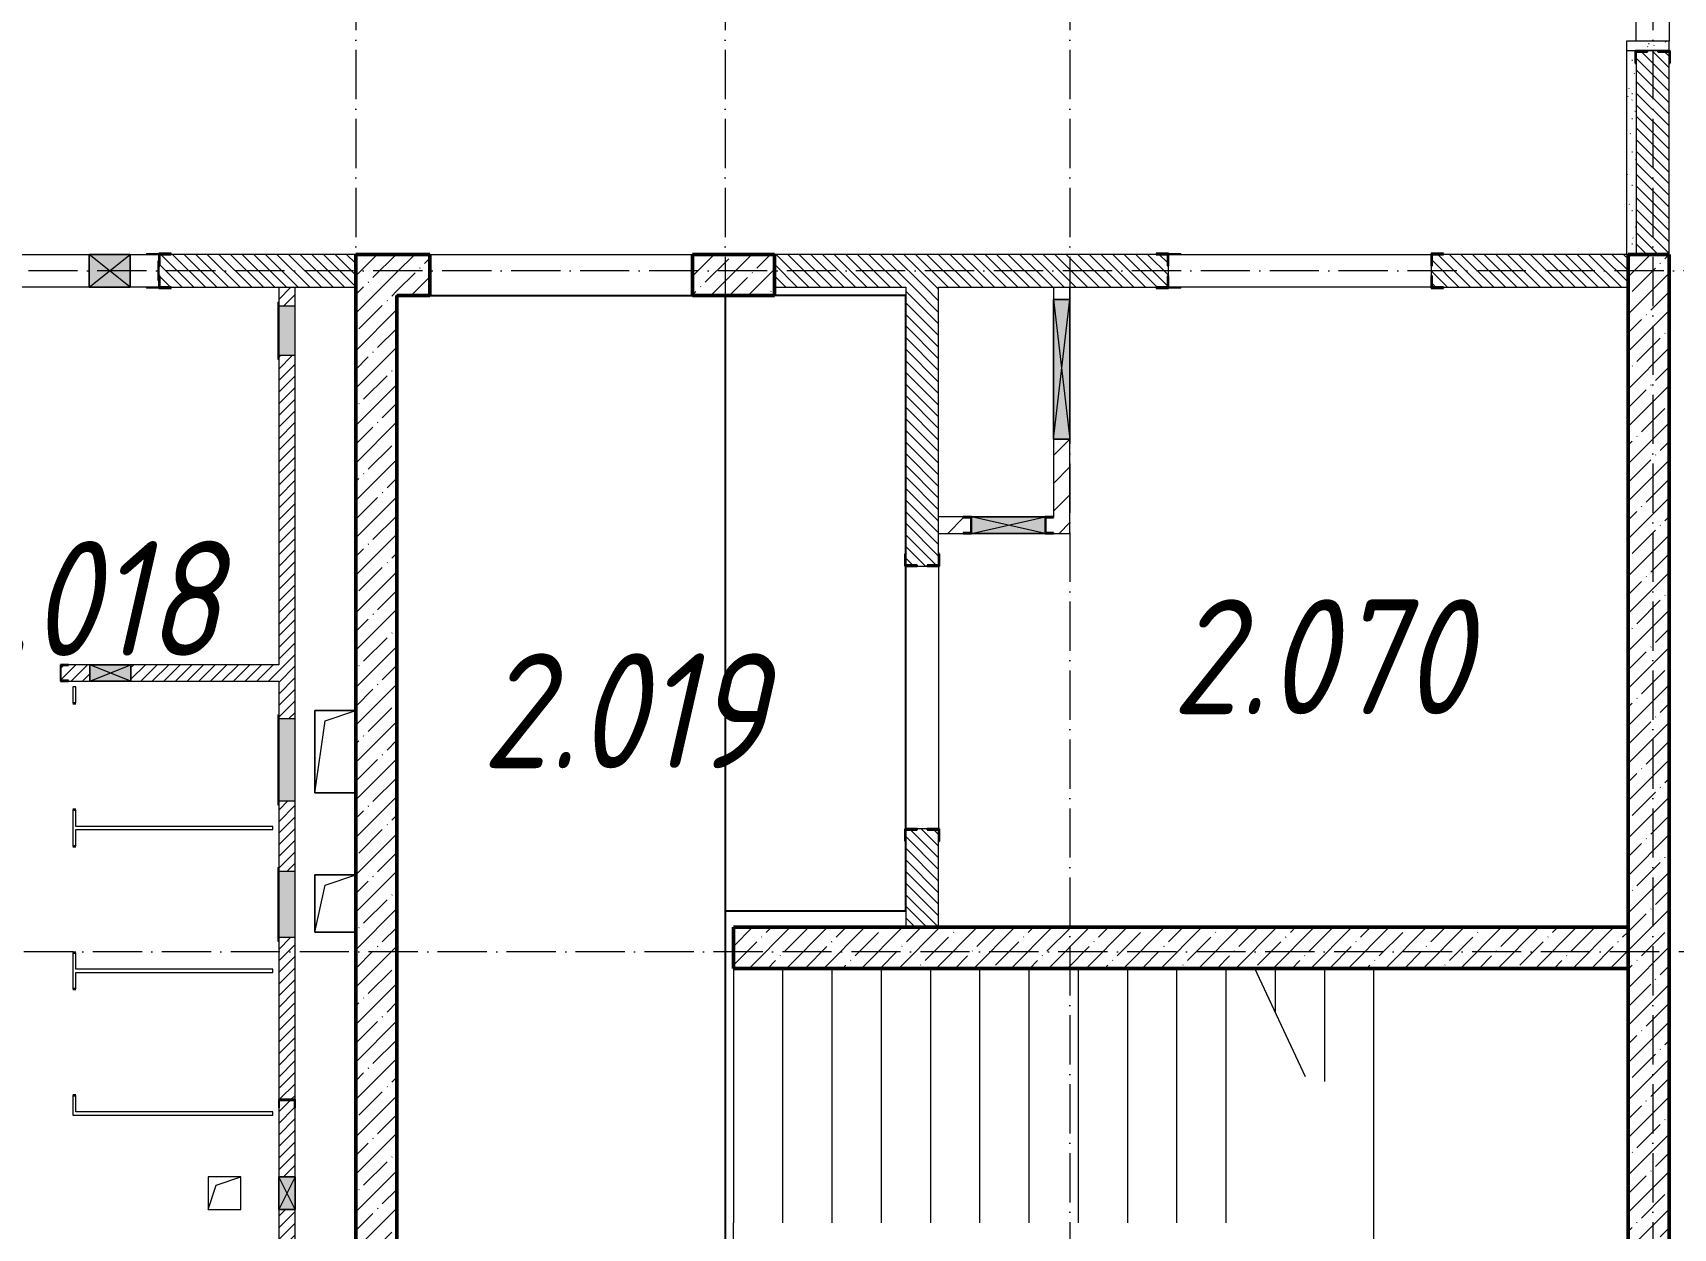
# Model space of a CAD drawing. Header units: millimetres. Extents: x -12989 to 629078, y -109036 to 555275.
# Drawn here: x 581300 to 591293, y 148032 to 155315 of the extents above; entities that cross this region are included whole.
import ezdxf

# ---------------------------------------------------------------- set-up
doc = ezdxf.new("R2010")
doc.units = ezdxf.units.MM
doc.linetypes.add('50_200_ШТРИХ_1Т_ш5_п1_п1_', pattern=[700, 500, -100, 0, -100])
for name, color, linetype, lineweight in [('A-DETL-GENF-OTLN', 7, 'Continuous', 9), ('A-DOOR-OPNG-MCUT', 7, 'Continuous', 35), ('A-FLOR-____-OTLN', 7, 'Continuous', 9), ('A-GENM-____-MCUT', 7, 'Continuous', 25), ('A-GENM-____-OTLN', 7, 'Continuous', 9), ('A-GENM-____-OTLN-1', 7, 'Continuous', 25), ('A-GLAZ-____-OTLN', 7, 'Continuous', 9), ('A-WALL-____-MCUT', 7, 'Continuous', 13), ('A-WALL-____-MCUT-2', 7, 'Continuous', 50), ('A-WALL-____-OTLN', 7, 'Continuous', 9), ('A-WALL-____-PATT-1', 7, 'Continuous', 9), ('A-WALL-FNSH-MCUT-1', 7, 'Continuous', 9), ('I-WALL-____-OTLN', 7, 'Continuous', 9), ('S-GRID-____-OTLN-1', 7, '50_200_ШТРИХ_1Т_ш5_п1_п1_', 9), ('S-STRS-____-MBND', 7, 'Continuous', 9), ('S-STRS-____-OTLN-1', 7, 'Continuous', 9), ('Марки помещений', 7, 'Continuous', 9)]:
    doc.layers.add(name, color=color, linetype=linetype, lineweight=lineweight)
for name, color, linetype, lineweight, true_color in [('A-DOOR-____-OTLN-1', 7, 'Continuous', 9, 0xffffff), ('A-GLAZ-____-OTLN-1', 7, 'Continuous', 9, 0xc0c0c0), ('A-WALL-____-PATT-2', 7, 'Continuous', 9, 0x787878)]:
    doc.layers.add(name, color=color, linetype=linetype, lineweight=lineweight, true_color=true_color)
doc.styles.add('ISOCPEUR_I_2', font='isocpeui.ttf', dxfattribs={"width": 0.85, "height": 2.3})
pattern_1 = [(135, (516567.8, 90784.41), (-35.35534, -35.35534), [])]
pattern_2 = [(45, (516567.8, 90784.41), (-35.35534, 35.35534), [])]
pattern_3 = [(45, (516567.8, 90784.41), (-114.04925, 114.04925), []), (45, (516681.85, 90784.41), (-114.04925, 114.04925), [201.612, -40.322, 3.353, -36.97])]
pattern_4 = [(45, (516567.8, 90784.41), (-84.85281, 84.85281), [])]
pattern_5 = [(0, (516567.8, 90784.41), (203.2, 50.8), [3.353, -149.047, 3.353, -149.047, -812.8]), (0, (516567.8, 90784.41), (203.2, 50.8), [-304.8, 3.353, -301.447, 3.353, -149.047, -355.6]), (0, (516567.8, 90784.41), (203.2, 50.8), [-762, 3.353, -98.247, 3.353, -250.647]), (120, (516644, 90809.81), (-145.59409, 150.576362), [3.353, -149.047, 3.353, -149.047, -812.8]), (120, (516644, 90809.81), (-145.59409, 150.576362), [-304.8, 3.353, -301.447, 3.353, -149.047, -355.6]), (120, (516644, 90809.81), (-145.59409, 150.576362), [-762, 3.353, -98.247, 3.353, -250.647]), (240, (516669.4, 90911.41), (-57.60591, -201.376362), [3.353, -149.047, 3.353, -149.047, -812.8]), (240, (516669.4, 90911.41), (-57.60591, -201.376362), [-304.8, 3.353, -301.447, 3.353, -149.047, -355.6]), (240, (516669.4, 90911.41), (-57.60591, -201.376362), [-762, 3.353, -98.247, 3.353, -250.647])]

# ---------------------------------------------------------------- blocks, each defined once
blk = doc.blocks.new('DOR_ДУ_распашная__1Ст_Прямоугольная_ШЕР - Вн_650х2100h_Кабинки С_у-18405741-АР1_План отверстий 2 этажа в осях 1-64_Ю-ЯЯ')
at = {"layer": 'A-DOOR-OPNG-MCUT'}
for p, q in [((-325, -10), (-325, 10)), ((325, 10), (325, -10))]:
    blk.add_line(p, q, dxfattribs=at)
blk = doc.blocks.new('154_Стойка_СКБ_Уголок - СМ-2180_200-28268025-АР1_План отверстий 2 этажа в осях 1-64_Ю-ЯЯ')
at = {"layer": 'A-GENM-____-MCUT'}
for p, q in [((125, 156), (125, 81)), ((200, 156), (125, 156)), ((131, 81), (131, 150)), ((131, 150), (200, 150)), ((200, 150), (200, 156)), ((125, 81), (131, 81)), ((131, 19), (125, 19)), ((125, 19), (125, -56)), ((131, -50), (131, 19)), ((125, -56), (200, -56)), ((200, -50), (131, -50)), ((200, -56), (200, -50))]:
    blk.add_line(p, q, dxfattribs=at)
blk = doc.blocks.new('Стойка_Влож_Полоса боковая - Полоса-28213942-АР1_План отверстий 2 этажа в осях 1-64_Ю-ЯЯ')
at = {"layer": 'A-GENM-____-OTLN'}
for p, q in [((-5, 60), (0, 60)), ((-5, -60), (-5, 60)), ((0, -60), (-5, -60))]:
    blk.add_line(p, q, dxfattribs=at)
blk = doc.blocks.new('Стойка_Влож_Уголок_Опорный - Уголок-28213941-АР1_План отверстий 2 этажа в осях 1-64_Ю-ЯЯ')
at = {"layer": 'A-GENM-____-OTLN'}
for p, q in [((-212, -6), (-212, 0)), ((0, 0), (0, -6)), ((-212, -75), (-212, -6)), ((-212, -6), (-206, -6)), ((-212, -75), (-206, -75)), ((-6, -6), (0, -6)), ((-6, -75), (0, -75)), ((0, -6), (0, -75))]:
    blk.add_line(p, q, dxfattribs=at)
blk = doc.blocks.new('Фахверк_СКБ_Уголок - 200_3960-28268576-АР1_План отверстий 2 этажа в осях 1-64_Ю-ЯЯ')
at = {"layer": 'A-GENM-____-MCUT'}
for p, q in [((200, 156), (125, 156)), ((125, 156), (125, 81)), ((131, 81), (131, 150)), ((131, 150), (200, 150)), ((200, 150), (200, 156)), ((125, 81), (131, 81)), ((131, 19), (125, 19)), ((125, 19), (125, -56)), ((131, -50), (131, 19)), ((125, -56), (200, -56)), ((200, -50), (131, -50)), ((200, -56), (200, -50))]:
    blk.add_line(p, q, dxfattribs=at)
blk = doc.blocks.new('154_Стойка_СКБ_Уголок - СМ-2540_200-37126399-АР1_План отверстий 2 этажа в осях 1-64_Ю-ЯЯ')
at = {"layer": 'A-GENM-____-MCUT'}
for p, q in [((125, 156), (125, 81)), ((200, 156), (125, 156)), ((131, 81), (131, 150)), ((131, 150), (200, 150)), ((200, 150), (200, 156)), ((125, 81), (131, 81)), ((131, 19), (125, 19)), ((125, 19), (125, -56)), ((131, -50), (131, 19)), ((125, -56), (200, -56)), ((200, -50), (131, -50)), ((200, -56), (200, -50))]:
    blk.add_line(p, q, dxfattribs=at)
blk = doc.blocks.new('Стойка_Влож_Полоса боковая - Полоса-V150-АР1_План отверстий 2 этажа в осях 1-64_Ю-ЯЯ')
at = {"layer": 'A-GENM-____-OTLN'}
for p, q in [((-5, 60), (0, 60)), ((-5, -60), (-5, 60)), ((0, 31), (0, -31)), ((0, -60), (-5, -60))]:
    blk.add_line(p, q, dxfattribs=at)
blk = doc.blocks.new('154_Фахверк_СКБ_Швеллер - Тип_100_3960-28331862-АР1_План отверстий 2 этажа в осях 1-64_Ю-ЯЯ')
at = {"layer": 'A-GENM-____-MCUT'}
for p, q in [((175, 50), (125, 50)), ((125, 50), (125, -50)), ((128, 47), (175, 47)), ((128, -47), (128, 47)), ((175, 47), (175, 50)), ((125, -50), (175, -50)), ((175, -47), (128, -47)), ((175, -50), (175, -47))]:
    blk.add_line(p, q, dxfattribs=at)
blk = doc.blocks.new('AR_Отверстие Ниша - Лючок-32402783-АР1_План отверстий 2 этажа в осях 1-64_Ю-ЯЯ')
at = {"layer": 'A-GLAZ-____-OTLN'}
blk.add_hatch(color=256, dxfattribs=at).paths.add_polyline_path([(250, -50), (250, 50), (-250, 50), (-250, -50)], flags=0)
for p, q in [((250, 50), (-250, 50)), ((-250, 50), (-250, -50)), ((250, -50), (250, 50)), ((-250, -50), (250, -50))]:
    blk.add_line(p, q, dxfattribs=at)
blk = doc.blocks.new('Л_Общий_Лючок - Лючок-29683801-АР1_План отверстий 2 этажа в осях 1-64_Ю-ЯЯ')
at = {"layer": 'A-GLAZ-____-OTLN-1'}
blk.add_hatch(color=256, dxfattribs=at).paths.add_polyline_path([(-24, 0), (524, 0), (524, 6), (-24, 6)], flags=0)
at = {"layer": 'A-GLAZ-____-OTLN'}
for p, q in [((524, 6), (-24, 6)), ((-24, 6), (-24, 0)), ((524, 6), (524, 0))]:
    blk.add_line(p, q, dxfattribs=at)
blk = doc.blocks.new('AR_Отверстие Ниша - Лючок-32402759-АР1_План отверстий 2 этажа в осях 1-64_Ю-ЯЯ')
at = {"layer": 'A-GLAZ-____-OTLN'}
blk.add_hatch(color=256, dxfattribs=at).paths.add_polyline_path([(200, -50), (200, 50), (-200, 50), (-200, -50)], flags=0)
for p, q in [((200, 50), (-200, 50)), ((-200, 50), (-200, -50)), ((200, -50), (200, 50)), ((-200, -50), (200, -50))]:
    blk.add_line(p, q, dxfattribs=at)
blk = doc.blocks.new('Л_Общий_Лючок - Лючок-29684370-АР1_План отверстий 2 этажа в осях 1-64_Ю-ЯЯ')
at = {"layer": 'A-GLAZ-____-OTLN-1'}
blk.add_hatch(color=256, dxfattribs=at).paths.add_polyline_path([(-24, 0), (424, 0), (424, 6), (-24, 6)], flags=0)
at = {"layer": 'A-GLAZ-____-OTLN'}
for p, q in [((424, 6), (-24, 6)), ((-24, 6), (-24, 0)), ((424, 6), (424, 0))]:
    blk.add_line(p, q, dxfattribs=at)
blk = doc.blocks.new('AR_Отверстие Ниша - Лючок-32402810-АР1_План отверстий 2 этажа в осях 1-64_Ю-ЯЯ')
at = {"layer": 'A-GLAZ-____-OTLN'}
blk.add_hatch(color=256, dxfattribs=at).paths.add_polyline_path([(150, -50), (150, 50), (-150, 50), (-150, -50)], flags=0)
for p, q in [((150, 50), (-150, 50)), ((-150, 50), (-150, -50)), ((150, -50), (150, 50)), ((-150, -50), (150, -50))]:
    blk.add_line(p, q, dxfattribs=at)
blk = doc.blocks.new('Л_Общий_Лючок - Лючок-29778125-АР1_План отверстий 2 этажа в осях 1-64_Ю-ЯЯ')
at = {"layer": 'A-GLAZ-____-OTLN-1'}
blk.add_hatch(color=256, dxfattribs=at).paths.add_polyline_path([(-24, 0), (324, 0), (324, 6), (-24, 6)], flags=0)
at = {"layer": 'A-GLAZ-____-OTLN'}
for p, q in [((324, 6), (-24, 6)), ((-24, 6), (-24, 0)), ((324, 6), (324, 0))]:
    blk.add_line(p, q, dxfattribs=at)
blk = doc.blocks.new('AR_Отверстие прямоугольное _в стене_ - AR_Отверстие прямоугольное _в стене__ВК-32402728-АР1_План отверстий 2 этажа в осях 1-64_Ю-ЯЯ')
at = {"layer": 'A-GLAZ-____-OTLN'}
blk.add_hatch(color=256, dxfattribs=at).paths.add_polyline_path([(100, 50), (-100, 50), (-100, -50), (100, -50)], flags=0)
at = {"layer": 'A-DETL-GENF-OTLN'}
for p, q in [((-100, -50), (-100, 50)), ((-100, 50), (100, 50)), ((100, 50), (-100, -50)), ((-100, 50), (100, -50)), ((100, 50), (-100, 50)), ((-100, 50), (-100, -50)), ((100, 50), (100, -50)), ((100, -50), (100, 50)), ((100, -50), (-100, -50)), ((-100, -50), (100, -50))]:
    blk.add_line(p, q, dxfattribs=at)
blk = doc.blocks.new('AR_Отверстие прямоугольное _в плите_ - AR_Отверстие прямоугольное _в плите_-30459243-АР1_План отверстий 2 этажа в осях 1-64_Ю-ЯЯ')
at = {"layer": 'A-GENM-____-OTLN'}
for p, q in [((125, 175), (-125, 175)), ((-125, 175), (-125, -175)), ((-125, -175), (-62.5, 112.5)), ((-62.5, 112.5), (125, 175)), ((-125, -175), (125, -175))]:
    blk.add_line(p, q, dxfattribs=at)
blk = doc.blocks.new('AR_Отверстие прямоугольное _в плите_ - AR_Отверстие прямоугольное _в плите_-V153-АР1_План отверстий 2 этажа в осях 1-64_Ю-ЯЯ')
at = {"layer": 'A-GENM-____-OTLN'}
for p, q in [((125, 250), (-125, 250)), ((-125, 250), (-125, -250)), ((-62.5, 187.5), (125, 250)), ((-125, -250), (-62.5, 187.5)), ((-125, -250), (125, -250))]:
    blk.add_line(p, q, dxfattribs=at)
blk = doc.blocks.new('AR_Отверстие прямоугольное _в плите_ - AR_Отверстие прямоугольное _в плите_-30459207-АР1_План отверстий 2 этажа в осях 1-64_Ю-ЯЯ')
at = {"layer": 'A-GENM-____-OTLN'}
for p, q in [((100, 100), (-100, 100)), ((-100, 100), (-100, -100)), ((-50, 50), (100, 100)), ((100, -100), (100, 100)), ((-100, -100), (-50, 50)), ((-100, -100), (100, -100))]:
    blk.add_line(p, q, dxfattribs=at)
blk = doc.blocks.new('AR_Отверстие прямоугольное _в стене_ - AR_Отверстие прямоугольное _в стене__ОВ-36822079-АР1_План отверстий 2 этажа в осях 1-64_Ю-ЯЯ')
at = {"layer": 'A-GLAZ-____-OTLN'}
blk.add_hatch(color=256, dxfattribs=at).paths.add_polyline_path([(-425, -50), (425, -50), (425, 50), (-425, 50)], flags=0)
at = {"layer": 'A-DETL-GENF-OTLN'}
for p, q in [((-425, -50), (-425, 50)), ((-425, 50), (425, 50)), ((425, 50), (-425, -50)), ((-425, 50), (425, -50)), ((425, 50), (-425, 50)), ((-425, 50), (-425, -50)), ((425, 50), (425, -50)), ((425, -50), (425, 50)), ((425, -50), (-425, -50)), ((-425, -50), (425, -50))]:
    blk.add_line(p, q, dxfattribs=at)
blk = doc.blocks.new('AR_Отверстие прямоугольное _в стене__БезПР - AR_Отверстие прямоугольное _в стене__БезПР-36427681-АР1_План отверстий 2 этажа в осях 1-64_Ю-ЯЯ')
at = {"layer": 'A-GLAZ-____-OTLN'}
blk.add_hatch(color=256, dxfattribs=at).paths.add_polyline_path([(125, 100), (-125, 100), (-125, -100), (125, -100)], flags=0)
at = {"layer": 'A-DETL-GENF-OTLN'}
for p, q in [((-125, -100), (-125, 100)), ((-125, 100), (125, 100)), ((125, 100), (-125, -100)), ((-125, 100), (125, -100)), ((125, 100), (-125, 100)), ((-125, 100), (-125, -100)), ((125, 100), (125, -100)), ((125, -100), (125, 100)), ((125, -100), (-125, -100)), ((-125, -100), (125, -100))]:
    blk.add_line(p, q, dxfattribs=at)
at = {"layer": 'A-GLAZ-____-OTLN'}
blk.add_line((125, 100), (-125, 100), dxfattribs=at)
blk = doc.blocks.new('AR_Отверстие прямоугольное _в стене__БезПР - AR_Отверстие прямоугольное _в стене__БезПР-36428202-АР1_План отверстий 2 этажа в осях 1-64_Ю-ЯЯ')
at = {"layer": 'A-GLAZ-____-OTLN'}
blk.add_hatch(color=256, dxfattribs=at).paths.add_polyline_path([(125, 50), (-125, 50), (-125, -50), (125, -50)], flags=0)
at = {"layer": 'A-DETL-GENF-OTLN'}
for p, q in [((-125, -50), (-125, 50)), ((-125, 50), (125, 50)), ((125, 50), (-125, -50)), ((-125, 50), (125, -50)), ((125, 50), (-125, 50)), ((-125, 50), (-125, -50)), ((125, 50), (125, -50)), ((125, -50), (125, 50)), ((125, -50), (-125, -50)), ((-125, -50), (125, -50))]:
    blk.add_line(p, q, dxfattribs=at)
blk = doc.blocks.new('154_Фахверк_СКБ_Швеллер - Тип_100_3960_зеркало-V205-АР1_План отверстий 2 этажа в осях 1-64_Ю-ЯЯ')
at = {"layer": 'A-GENM-____-MCUT'}
for p, q in [((175, 50), (125, 50)), ((128, 47), (175, 47)), ((128, -47), (128, 47)), ((175, 47), (175, 50)), ((125, -50), (175, -50)), ((175, -47), (128, -47)), ((175, -50), (175, -47))]:
    blk.add_line(p, q, dxfattribs=at)
blk = doc.blocks.new('AR_Отверстие прямоугольное _в стене_ - AR_Отверстие прямоугольное _в стене__ОВ-36931939-АР1_План отверстий 2 этажа в осях 1-64_Ю-ЯЯ')
at = {"layer": 'A-GLAZ-____-OTLN'}
blk.add_hatch(color=256, dxfattribs=at).paths.add_polyline_path([(225, 50), (-225, 50), (-225, -50), (225, -50)], flags=0)
at = {"layer": 'A-DETL-GENF-OTLN'}
for p, q in [((-225, -50), (-225, 50)), ((-225, 50), (225, 50)), ((225, 50), (-225, -50)), ((-225, 50), (225, -50)), ((225, 50), (-225, 50)), ((-225, 50), (-225, -50)), ((225, 50), (225, -50)), ((225, -50), (225, 50)), ((225, -50), (-225, -50)), ((-225, -50), (225, -50))]:
    blk.add_line(p, q, dxfattribs=at)
blk = doc.blocks.new('3эт')
at = {"layer": 'S-GRID-____-OTLN-1', "color": 251, "ltscale": 0.6, "true_color": 0x636466}
for p, q in [((350470.7, 4029.4), (350470.7, -33971.9)), ((352720.7, 4029.4), (352720.7, -33971.9)), ((354820.7, 4029.4), (354820.7, -46882.4)), ((358370.7, 4029.4), (358370.7, -46592.2)), ((387845.1, -23782.4), (279101.9, -23782.4)), ((359250.7, -27932.4), (279101.9, -27932.4))]:
    blk.add_line(p, q, dxfattribs=at)

msp = doc.modelspace()

# ---------------------------------------------------------------- hatches: boundary and pattern name
at = {"layer": 'A-WALL-____-PATT-1'}
h = msp.add_hatch(dxfattribs=at)
h.set_pattern_fill('FP_6', color=256, style=0, pattern_type=2)
h.set_pattern_definition(pattern_1)
h.paths.add_polyline_path([(591267.7976, 153965.4504), (591267.7976, 155199.4504), (591198.7976, 155199.4504), (591198.7976, 155205.4504), (591136.7976, 155205.4504), (591136.7976, 155199.4504), (591067.7976, 155199.4504), (591067.7976, 153965.4504)], flags=0)
h.paths.add_polyline_path([(591198.7976, 157425.4504), (591198.7976, 157431.4504), (591267.7976, 157431.4504), (591267.7976, 157965.4504), (591067.7976, 157965.4504), (591067.7976, 157431.4504), (591136.7976, 157431.4504), (591136.7976, 157425.4504)], flags=0)
h = msp.add_hatch(dxfattribs=at)
h.set_pattern_fill('FP_6', color=256, style=0, pattern_type=2)
h.set_pattern_definition(pattern_1)
h.paths.add_polyline_path([(582073.7976, 153765.4504), (583267.7976, 153765.4504), (583267.7976, 153965.4504), (582073.7976, 153965.4504), (582073.7976, 153896.4504), (582067.7976, 153896.4504), (582067.7976, 153834.4504), (582073.7976, 153834.4504), (582073.7976, 153766.4504)], flags=0)
h.paths.add_polyline_path([(580317.7976, 153765.4504), (580911.7976, 153765.4504), (580911.7976, 153834.4504), (580917.7976, 153834.4504), (580917.7976, 153896.4504), (580911.7976, 153896.4504), (580911.7976, 153965.4504), (580317.7976, 153965.4504)], flags=0)
h = msp.add_hatch(dxfattribs=at)
h.set_pattern_fill('FP_13', color=256, style=0, pattern_type=2)
h.set_pattern_definition(pattern_3)
h.paths.add_polyline_path([(583267.7976, 146465.4504), (583517.7976, 146465.4504), (583517.7976, 153965.4504), (583267.7976, 153965.4504), (583267.7976, 148009.0003)], flags=0)
h = msp.add_hatch(dxfattribs=at)
h.set_pattern_fill('FP_13', color=256, style=0, pattern_type=2)
h.set_pattern_definition(pattern_3)
h.paths.add_polyline_path([(585817.7976, 153715.4504), (585817.7976, 153965.4504), (585317.7976, 153965.4504), (585317.7976, 153715.4504)], flags=0)
h.paths.add_polyline_path([(583717.6419, 153715.4504), (583717.7976, 153715.4504), (583717.6419, 153965.4504), (583517.7976, 153965.4504), (583517.7976, 153715.4504)], flags=0)
h = msp.add_hatch(dxfattribs=at)
h.set_pattern_fill('FP_6', color=256, style=0, pattern_type=2)
h.set_pattern_definition(pattern_1)
h.paths.add_polyline_path([(590787.6446, 153765.4504), (591017.7976, 153765.4504), (591017.7976, 153965.4504), (589823.7976, 153965.4504), (589823.7976, 153896.4504), (589817.7976, 153896.4504), (589817.7976, 153834.4504), (589823.7976, 153834.4504), (589823.7976, 153765.4504), (589892.7976, 153765.4504)], flags=0)
h.paths.add_polyline_path([(588142.7976, 153765.4504), (588211.7976, 153765.4504), (588211.7976, 153834.4504), (588217.7976, 153834.4504), (588217.7976, 153896.4504), (588211.7976, 153896.4504), (588211.7976, 153965.4504), (585817.7976, 153965.4504), (585817.7976, 153765.4504), (587252.6432, 153765.4504)], flags=0)
h = msp.add_hatch(dxfattribs=at)
h.set_pattern_fill('FP_13', color=256, style=0, pattern_type=2)
h.set_pattern_definition(pattern_3)
h.paths.add_polyline_path([(591267.7976, 145965.4504), (591267.7976, 153965.4504), (591017.7976, 153965.4504), (591017.7976, 145965.4504), (591229.5197, 145965.4504)], flags=0)
h = msp.add_hatch(dxfattribs=at)
h.set_pattern_fill('FP_5', color=256, style=0, pattern_type=2)
h.set_pattern_definition(pattern_2)
h.paths.add_polyline_path([(582797.7976, 146215.4504), (582897.7976, 146215.4504), (582897.7976, 146315.4504), (582797.7976, 146315.4504)], flags=0)
h.paths.add_polyline_path([(582890.0306, 146615.4504), (582897.7976, 146615.4504), (582897.7976, 148145.4504), (582797.7976, 148145.4504), (582797.7976, 146615.4504)], flags=0)
h.paths.add_polyline_path([(582856.4384, 148345.4504), (582897.7976, 148345.4504), (582897.7976, 148765.4504), (582894.7976, 148765.4504), (582894.7976, 148812.4504), (582800.7976, 148812.4504), (582800.7976, 148765.4504), (582797.7976, 148765.4504), (582797.7976, 148345.4504), (582800.7976, 148345.4504)], flags=0)
h.paths.add_polyline_path([(582897.7976, 148815.4504), (582897.7976, 149805.4504), (582797.7976, 149805.4504), (582797.7976, 148815.4504), (582894.7976, 148815.4504)], flags=0)
h.paths.add_polyline_path([(582820.3219, 150205.4504), (582897.7976, 150205.4504), (582897.7976, 150635.4504), (582797.7976, 150635.4504), (582797.7976, 150205.4504)], flags=0)
h.paths.add_polyline_path([(582897.7976, 151135.4504), (582897.7976, 153350.4504), (582797.7976, 153350.4504), (582797.7976, 151135.4504), (582802.2636, 151135.4504)], flags=0)
h.paths.add_polyline_path([(582897.7976, 153650.4504), (582897.7976, 153765.4504), (582797.7976, 153765.4504), (582797.7976, 153650.4504), (582893.006, 153650.4504)], flags=0)
h = msp.add_hatch(dxfattribs=at)
h.set_pattern_fill('FP_6', color=256, style=0, pattern_type=2)
h.set_pattern_definition(pattern_1)
h.paths.add_polyline_path([(586617.7976, 149865.4504), (586817.7976, 149865.4504), (586817.7976, 150459.4504), (586748.7976, 150459.4504), (586748.7976, 150465.4504), (586686.7976, 150465.4504), (586686.7976, 150459.4504), (586617.7976, 150459.4504), (586617.7976, 150390.4504)], flags=0)
h.paths.add_polyline_path([(586686.7976, 152065.4504), (586748.7976, 152065.4504), (586748.7976, 152071.4504), (586817.7976, 152071.4504), (586817.7976, 153765.4504), (586617.7976, 153765.4504), (586617.7976, 152071.4504), (586686.7976, 152071.4504)], flags=0)
h = msp.add_hatch(dxfattribs=at)
h.set_pattern_fill('FP_4', color=256, style=0, pattern_type=2)
h.set_pattern_definition(pattern_4)
h.paths.add_polyline_path([(587517.7976, 152265.4504), (587617.7976, 152265.4504), (587617.7976, 152840.4504), (587517.7976, 152840.4504), (587517.7976, 152268.4504)], flags=0)
h.paths.add_polyline_path([(587617.7976, 153690.4504), (587617.7976, 153765.4504), (587517.7976, 153765.4504), (587517.7976, 153690.4504), (587612.4405, 153690.4504)], flags=0)
h = msp.add_hatch(dxfattribs=at)
h.set_pattern_fill('FP_4', color=256, style=0, pattern_type=2)
h.set_pattern_definition(pattern_4)
h.paths.add_polyline_path([(586817.7976, 152265.4504), (586967.7976, 152265.4504), (586967.7976, 152268.4504), (587014.7976, 152268.4504), (587014.7976, 152362.4504), (586967.7976, 152362.4504), (586967.7976, 152365.4504), (586817.7976, 152365.4504), (586817.7976, 152268.4504)], flags=0)
h.paths.add_polyline_path([(587470.7976, 152268.4504), (587517.7976, 152268.4504), (587517.7976, 152362.4504), (587470.7976, 152362.4504)], flags=0)
h = msp.add_hatch(dxfattribs=at)
h.set_pattern_fill('FP_5', color=256, style=0, pattern_type=2)
h.set_pattern_definition(pattern_2)
h.paths.add_polyline_path([(581517.7976, 151365.4504), (581647.7976, 151365.4504), (581647.7976, 151465.4504), (581517.7976, 151465.4504), (581517.7976, 151462.4504), (581470.7976, 151462.4504), (581470.7976, 151368.4504), (581517.7976, 151368.4504)], flags=0)
h.paths.add_polyline_path([(581897.7976, 151365.4504), (582797.7976, 151365.4504), (582797.7976, 151465.4504), (581897.7976, 151465.4504)], flags=0)
h = msp.add_hatch(dxfattribs=at)
h.set_pattern_fill('FP_13', color=256, style=0, pattern_type=2)
h.set_pattern_definition(pattern_3)
h.paths.add_polyline_path([(591017.7976, 149615.4504), (591017.7976, 149865.4504), (585567.7976, 149865.4504), (585567.7976, 149615.4504), (590787.6446, 149615.4504)], flags=0)
at = {"layer": 'A-WALL-____-PATT-2'}
h = msp.add_hatch(dxfattribs=at)
h.set_pattern_fill('FP_165', color=256, style=0, pattern_type=2)
h.set_pattern_definition(pattern_5)
h.paths.add_polyline_path([(591067.7976, 153965.4504), (591067.7976, 155130.4504), (591061.7976, 155130.4504), (591061.7976, 155205.4504), (591007.7976, 155205.4504), (591007.7976, 153965.4504)], flags=0)
h.paths.add_polyline_path([(591007.7976, 157425.4504), (591061.7976, 157425.4504), (591061.7976, 157500.4504), (591067.7976, 157500.4504), (591067.7976, 157965.4504), (591007.7976, 157965.4504), (591007.7976, 157431.4504)], flags=0)
h = msp.add_hatch(dxfattribs=at)
h.set_pattern_fill('FP_165', color=256, style=0, pattern_type=2)
h.set_pattern_definition(pattern_5)
h.paths.add_polyline_path([(591227.7976, 155205.4504), (591267.7976, 155205.4504), (591267.7976, 155265.4504), (591007.7976, 155265.4504), (591007.7976, 155205.4504), (591107.7976, 155205.4504), (591107.7976, 155210.4504), (591227.7976, 155210.4504)], flags=0)

# ---------------------------------------------------------------- linework, layer by layer
for points in [[(585517.7976, 146215.4504), (583517.7976, 146215.4504), (583517.7976, 153715.4504), (585517.7976, 153715.4504)], [(586617.7976, 153715.4504), (585517.7976, 153715.4504), (585517.7976, 149965.4504), (586617.7976, 149965.4504)]]:
    msp.add_lwpolyline(points, close=True)
at = {"layer": 'A-FLOR-____-OTLN'}
for p, q in [((583017.7976, 151185.4504), (583267.7976, 151185.4504)), ((583017.7976, 150685.4504), (583017.7976, 151185.4504)), ((583267.7976, 150685.4504), (583017.7976, 150685.4504)), ((583017.7976, 150185.4504), (583267.7976, 150185.4504)), ((583017.7976, 149835.4504), (583017.7976, 150185.4504)), ((583267.7976, 149835.4504), (583017.7976, 149835.4504)), ((585567.7976, 146215.4504), (585567.7976, 148065.4504))]:
    msp.add_line(p, q, dxfattribs=at)
at = {"layer": 'A-WALL-____-MCUT'}
for p, q in [((591067.7976, 155130.4504), (591067.7976, 153965.4504)), ((591267.7976, 153965.4504), (591267.7976, 155130.4504)), ((582067.7976, 153896.4504), (582067.7976, 153834.4504)), ((583267.7976, 153965.4504), (582142.7976, 153965.4504)), ((588142.7976, 153965.4504), (585817.7976, 153965.4504)), ((588217.7976, 153834.4504), (588217.7976, 153896.4504)), ((589817.7976, 153896.4504), (589817.7976, 153834.4504)), ((591017.7976, 153965.4504), (589892.7976, 153965.4504)), ((591067.7976, 153965.4504), (591267.7976, 153965.4504)), ((582142.7976, 153765.4504), (583267.7976, 153765.4504)), ((585817.7976, 153765.4504), (586617.7976, 153765.4504)), ((586617.7976, 153765.4504), (586617.7976, 152140.4504)), ((586817.7976, 153765.4504), (588142.7976, 153765.4504)), ((586817.7976, 152140.4504), (586817.7976, 153765.4504)), ((589892.7976, 153765.4504), (591017.7976, 153765.4504)), ((586686.7976, 152065.4504), (586748.7976, 152065.4504)), ((586748.7976, 150465.4504), (586686.7976, 150465.4504)), ((586617.7976, 150390.4504), (586617.7976, 149865.4504)), ((586817.7976, 149865.4504), (586817.7976, 150390.4504))]:
    msp.add_line(p, q, dxfattribs=at)
at = {"layer": 'A-WALL-____-MCUT-2'}
for p, q in [((583717.7976, 153965.4504), (583267.7976, 153965.4504)), ((583267.7976, 153965.4504), (583267.7976, 146465.4504)), ((583717.7976, 153715.4504), (583717.7976, 153965.4504)), ((585817.7976, 153965.4504), (585317.7976, 153965.4504)), ((585317.7976, 153965.4504), (585317.7976, 153715.4504)), ((585817.7976, 153715.4504), (585817.7976, 153965.4504)), ((591017.7976, 153965.4504), (591017.7976, 145965.4504)), ((591267.7976, 153965.4504), (591017.7976, 153965.4504)), ((591267.7976, 145965.4504), (591267.7976, 153965.4504)), ((583517.7976, 146465.4504), (583517.7976, 153715.4504)), ((583517.7976, 153715.4504), (583717.7976, 153715.4504)), ((585317.7976, 153715.4504), (585817.7976, 153715.4504)), ((591017.7976, 149865.4504), (585567.7976, 149865.4504)), ((585567.7976, 149865.4504), (585567.7976, 149615.4504)), ((591017.7976, 149615.4504), (591017.7976, 149865.4504)), ((585567.7976, 149615.4504), (591017.7976, 149615.4504))]:
    msp.add_line(p, q, dxfattribs=at)
at = {"layer": 'A-WALL-____-OTLN'}
for p, q in [((583717.7976, 153965.4504), (585317.7976, 153965.4504)), ((585317.7976, 153715.4504), (583717.7976, 153715.4504))]:
    msp.add_line(p, q, dxfattribs=at)
at = {"layer": 'A-WALL-FNSH-MCUT-1'}
for p, q in [((591007.7976, 155265.4504), (591007.7976, 153965.4504)), ((591267.7976, 155265.4504), (591007.7976, 155265.4504)), ((591061.7976, 155205.4504), (591007.7976, 155205.4504)), ((591267.7976, 155205.4504), (591267.7976, 155265.4504)), ((591007.7976, 153965.4504), (591067.7976, 153965.4504)), ((582797.7976, 153765.4504), (582797.7976, 153650.4504)), ((582897.7976, 153650.4504), (582897.7976, 153765.4504)), ((587517.7976, 153765.4504), (587517.7976, 153690.4504)), ((587617.7976, 153690.4504), (587617.7976, 153765.4504)), ((582797.7976, 153350.4504), (582797.7976, 151465.4504)), ((582897.7976, 151135.4504), (582897.7976, 153350.4504)), ((587517.7976, 152840.4504), (587517.7976, 152365.4504)), ((587617.7976, 152265.4504), (587617.7976, 152840.4504)), ((586967.7976, 152365.4504), (586817.7976, 152365.4504)), ((586817.7976, 152265.4504), (586967.7976, 152265.4504)), ((587517.7976, 152265.4504), (587617.7976, 152265.4504)), ((581647.7976, 151465.4504), (581517.7976, 151465.4504)), ((582797.7976, 151465.4504), (581897.7976, 151465.4504)), ((581517.7976, 151365.4504), (581647.7976, 151365.4504)), ((581562.7976, 151330.4504), (581542.7976, 151330.4504)), ((581542.7976, 151330.4504), (581542.7976, 151230.4504)), ((581562.7976, 151230.4504), (581562.7976, 151330.4504)), ((581897.7976, 151365.4504), (582797.7976, 151365.4504)), ((582797.7976, 151365.4504), (582797.7976, 151135.4504)), ((582797.7976, 150635.4504), (582797.7976, 150205.4504)), ((582897.7976, 150205.4504), (582897.7976, 150635.4504)), ((581542.7976, 150580.4504), (581542.7976, 150360.4504)), ((581562.7976, 150480.4504), (581562.7976, 150580.4504)), ((582762.7976, 150480.4504), (581562.7976, 150480.4504)), ((581562.7976, 150460.4504), (582762.7976, 150460.4504)), ((581562.7976, 150360.4504), (581562.7976, 150460.4504)), ((582762.7976, 150460.4504), (582762.7976, 150480.4504)), ((582797.7976, 149805.4504), (582797.7976, 148815.4504)), ((582897.7976, 148815.4504), (582897.7976, 149805.4504)), ((581542.7976, 149710.4504), (581542.7976, 149490.4504)), ((581562.7976, 149610.4504), (581562.7976, 149710.4504)), ((582762.7976, 149610.4504), (581562.7976, 149610.4504)), ((582762.7976, 149590.4504), (582762.7976, 149610.4504)), ((581562.7976, 149490.4504), (581562.7976, 149590.4504)), ((581562.7976, 149590.4504), (582762.7976, 149590.4504)), ((581542.7976, 148840.4504), (581542.7976, 148720.4504)), ((581562.7976, 148740.4504), (581562.7976, 148840.4504)), ((581542.7976, 148720.4504), (582762.7976, 148720.4504)), ((582762.7976, 148740.4504), (581562.7976, 148740.4504)), ((582762.7976, 148720.4504), (582762.7976, 148740.4504)), ((582797.7976, 148765.4504), (582797.7976, 148345.4504)), ((582897.7976, 148345.4504), (582897.7976, 148765.4504)), ((582797.7976, 148145.4504), (582797.7976, 146615.4504)), ((582897.7976, 146615.4504), (582897.7976, 148145.4504))]:
    msp.add_line(p, q, dxfattribs=at)
at = {"layer": 'I-WALL-____-OTLN'}
for p, q in [((591067.7976, 155265.4504), (591067.7976, 155435.4504)), ((591267.7976, 155435.4504), (591267.7976, 155265.4504)), ((580917.7976, 153965.4504), (581642.7976, 153965.4504)), ((581892.7976, 153965.4504), (582067.7976, 153965.4504)), ((588217.7976, 153965.4504), (589817.7976, 153965.4504)), ((581642.7976, 153765.4504), (580917.7976, 153765.4504)), ((582067.7976, 153765.4504), (581892.7976, 153765.4504)), ((589817.7976, 153765.4504), (588217.7976, 153765.4504)), ((586617.7976, 150465.4504), (586617.7976, 152065.4504)), ((586817.7976, 152065.4504), (586817.7976, 150465.4504))]:
    msp.add_line(p, q, dxfattribs=at)
at = {"layer": 'S-STRS-____-MBND'}
msp.add_line((589053.5819, 148953.7389), (588745.0207, 149615.4504), dxfattribs=at)
at = {"layer": 'S-STRS-____-OTLN-1'}
for p, q in [((585567.7976, 149615.4504), (585567.7976, 148065.4504)), ((585567.7976, 149615.4504), (585567.7976, 148065.4504)), ((585867.7976, 149615.4504), (585867.7976, 148065.4504)), ((585867.7976, 149615.4504), (585867.7976, 148065.4504)), ((586167.7976, 149615.4504), (586167.7976, 148065.4504)), ((586167.7976, 149615.4504), (586167.7976, 148065.4504)), ((586467.7976, 149615.4504), (586467.7976, 148065.4504)), ((586467.7976, 149615.4504), (586467.7976, 148065.4504)), ((586767.7976, 149615.4504), (586767.7976, 148065.4504)), ((586767.7976, 149615.4504), (586767.7976, 148065.4504)), ((587067.7976, 149615.4504), (587067.7976, 148065.4504)), ((587067.7976, 149615.4504), (587067.7976, 148065.4504)), ((587367.7976, 149615.4504), (587367.7976, 148065.4504)), ((587367.7976, 149615.4504), (587367.7976, 148065.4504)), ((587667.7976, 149615.4504), (587667.7976, 148065.4504)), ((587667.7976, 149615.4504), (587667.7976, 148065.4504)), ((587967.7976, 149615.4504), (587967.7976, 148065.4504)), ((587967.7976, 149615.4504), (587967.7976, 148065.4504)), ((588267.7976, 149615.4504), (588267.7976, 148065.4504)), ((588267.7976, 149615.4504), (588267.7976, 148065.4504)), ((588567.7976, 149615.4504), (588567.7976, 148065.4504)), ((588567.7976, 149615.4504), (588567.7976, 148065.4504)), ((588867.7976, 149615.4504), (588867.7976, 149352.1546)), ((588867.7976, 149615.4504), (588867.7976, 149352.1546)), ((589167.7976, 149615.4504), (589167.7976, 148925.981)), ((589167.7976, 149615.4504), (589167.7976, 148925.981)), ((589467.7976, 149615.4504), (589467.7976, 147765.4504)), ((589467.7976, 149615.4504), (589467.7976, 147765.4504))]:
    msp.add_line(p, q, dxfattribs=at)

# ---------------------------------------------------------------- block references
msp.add_blockref('3эт', (232797.0902, 177647.8646))
at = {"layer": 'A-DOOR-____-OTLN-1', "rotation": 270}
for p in [(581552.7976, 150905.4504), (581552.7976, 150035.4504), (581552.7976, 149165.4504)]:
    msp.add_blockref('DOR_ДУ_распашная__1Ст_Прямоугольная_ШЕР - Вн_650х2100h_Кабинки С_у-18405741-АР1_План отверстий 2 этажа в осях 1-64_Ю-ЯЯ', p, dxfattribs=at)
at = {"layer": 'A-GENM-____-OTLN'}
for name, p, rotation in [('Стойка_Влож_Полоса боковая - Полоса-V150-АР1_План отверстий 2 этажа в осях 1-64_Ю-ЯЯ', (591167.7976, 155205.4504), 269.9999999999998), ('Стойка_Влож_Уголок_Опорный - Уголок-28213941-АР1_План отверстий 2 этажа в осях 1-64_Ю-ЯЯ', (582067.7976, 153759.4504), 269.9999999999995), ('Стойка_Влож_Уголок_Опорный - Уголок-28213941-АР1_План отверстий 2 этажа в осях 1-64_Ю-ЯЯ', (588217.7976, 153971.4504), 89.99999999999955)]:
    msp.add_blockref(name, p, dxfattribs=dict(at, rotation=rotation))
for name, p in [('Стойка_Влож_Полоса боковая - Полоса-28213942-АР1_План отверстий 2 этажа в осях 1-64_Ю-ЯЯ', (582067.7976, 153865.4504)), ('AR_Отверстие прямоугольное _в плите_ - AR_Отверстие прямоугольное _в плите_-V153-АР1_План отверстий 2 этажа в осях 1-64_Ю-ЯЯ', (583142.7976, 150935.4504)), ('AR_Отверстие прямоугольное _в плите_ - AR_Отверстие прямоугольное _в плите_-30459243-АР1_План отверстий 2 этажа в осях 1-64_Ю-ЯЯ', (583142.7976, 150010.4504)), ('AR_Отверстие прямоугольное _в плите_ - AR_Отверстие прямоугольное _в плите_-30459207-АР1_План отверстий 2 этажа в осях 1-64_Ю-ЯЯ', (582467.7976, 148245.2435))]:
    msp.add_blockref(name, p, dxfattribs=at)
at = {"layer": 'A-GENM-____-OTLN-1'}
for name, p, rotation in [('154_Стойка_СКБ_Уголок - СМ-2540_200-37126399-АР1_План отверстий 2 этажа в осях 1-64_Ю-ЯЯ', (591117.7976, 155330.4504), 269.9999999999998), ('154_Стойка_СКБ_Уголок - СМ-2180_200-28268025-АР1_План отверстий 2 этажа в осях 1-64_Ю-ЯЯ', (588342.7976, 153915.4504), 180), ('154_Фахверк_СКБ_Швеллер - Тип_100_3960_зеркало-V205-АР1_План отверстий 2 этажа в осях 1-64_Ю-ЯЯ', (587142.7976, 152315.4504), 180), ('154_Стойка_СКБ_Уголок - СМ-2180_200-28268025-АР1_План отверстий 2 этажа в осях 1-64_Ю-ЯЯ', (586767.7976, 151940.4504), 89.9999999999999), ('Фахверк_СКБ_Уголок - 200_3960-28268576-АР1_План отверстий 2 этажа в осях 1-64_Ю-ЯЯ', (586667.7976, 150590.4504), 269.9999999999999), ('154_Фахверк_СКБ_Швеллер - Тип_100_3960-28331862-АР1_План отверстий 2 этажа в осях 1-64_Ю-ЯЯ', (582847.7976, 148940.4504), 270.0000000000001)]:
    msp.add_blockref(name, p, dxfattribs=dict(at, rotation=rotation))
for name, p in [('154_Стойка_СКБ_Уголок - СМ-2180_200-28268025-АР1_План отверстий 2 этажа в осях 1-64_Ю-ЯЯ', (581942.7976, 153815.4504)), ('Фахверк_СКБ_Уголок - 200_3960-28268576-АР1_План отверстий 2 этажа в осях 1-64_Ю-ЯЯ', (589692.7976, 153815.4504)), ('154_Фахверк_СКБ_Швеллер - Тип_100_3960_зеркало-V205-АР1_План отверстий 2 этажа в осях 1-64_Ю-ЯЯ', (587342.7976, 152315.4504)), ('154_Фахверк_СКБ_Швеллер - Тип_100_3960-28331862-АР1_План отверстий 2 этажа в осях 1-64_Ю-ЯЯ', (581342.7976, 151415.4504))]:
    msp.add_blockref(name, p, dxfattribs=at)
at = {"layer": 'A-GLAZ-____-OTLN'}
for name, p, rotation in [('AR_Отверстие прямоугольное _в стене__БезПР - AR_Отверстие прямоугольное _в стене__БезПР-36427681-АР1_План отверстий 2 этажа в осях 1-64_Ю-ЯЯ', (581767.7976, 153865.4504), 180), ('AR_Отверстие прямоугольное _в стене_ - AR_Отверстие прямоугольное _в стене__ОВ-36822079-АР1_План отверстий 2 этажа в осях 1-64_Ю-ЯЯ', (587567.7976, 153265.4504), 90), ('Л_Общий_Лючок - Лючок-29778125-АР1_План отверстий 2 этажа в осях 1-64_Ю-ЯЯ', (582797.7976, 153350.4504), 90.00000000000006), ('AR_Отверстие Ниша - Лючок-32402810-АР1_План отверстий 2 этажа в осях 1-64_Ю-ЯЯ', (582847.7976, 153500.4504), 270.0000000000001), ('AR_Отверстие прямоугольное _в стене_ - AR_Отверстие прямоугольное _в стене__ОВ-36931939-АР1_План отверстий 2 этажа в осях 1-64_Ю-ЯЯ', (587242.7976, 152315.4504), 180), ('AR_Отверстие прямоугольное _в стене__БезПР - AR_Отверстие прямоугольное _в стене__БезПР-36428202-АР1_План отверстий 2 этажа в осях 1-64_Ю-ЯЯ', (581772.7976, 151415.4504), 180), ('Л_Общий_Лючок - Лючок-29683801-АР1_План отверстий 2 этажа в осях 1-64_Ю-ЯЯ', (582797.7976, 150635.4504), 90.00000000000006), ('AR_Отверстие Ниша - Лючок-32402783-АР1_План отверстий 2 этажа в осях 1-64_Ю-ЯЯ', (582847.7976, 150885.4504), 270.0000000000001), ('Л_Общий_Лючок - Лючок-29684370-АР1_План отверстий 2 этажа в осях 1-64_Ю-ЯЯ', (582797.7976, 149805.4504), 90.00000000000006), ('AR_Отверстие Ниша - Лючок-32402759-АР1_План отверстий 2 этажа в осях 1-64_Ю-ЯЯ', (582847.7976, 150005.4504), 270.0000000000001), ('AR_Отверстие прямоугольное _в стене_ - AR_Отверстие прямоугольное _в стене__ВК-32402728-АР1_План отверстий 2 этажа в осях 1-64_Ю-ЯЯ', (582847.7976, 148245.4504), 270.0000000000001)]:
    msp.add_blockref(name, p, dxfattribs=dict(at, rotation=rotation))

# ---------------------------------------------------------------- texts
at = {"layer": 'Марки помещений', "char_height": 700, "attachment_point": 1, "style": 'ISOCPEUR_I_2'}
for s, insert, width in [('2.018', (580701.9525, 152218.8867), 737.5525), ('2.070', (588237.5016, 151863.884), 785.65375), ('2.019', (584034.1993, 151534.69), 737.5525)]:
    msp.add_mtext(s, dxfattribs=dict(at, insert=insert, width=width))

doc.saveas('drawing.dxf')
